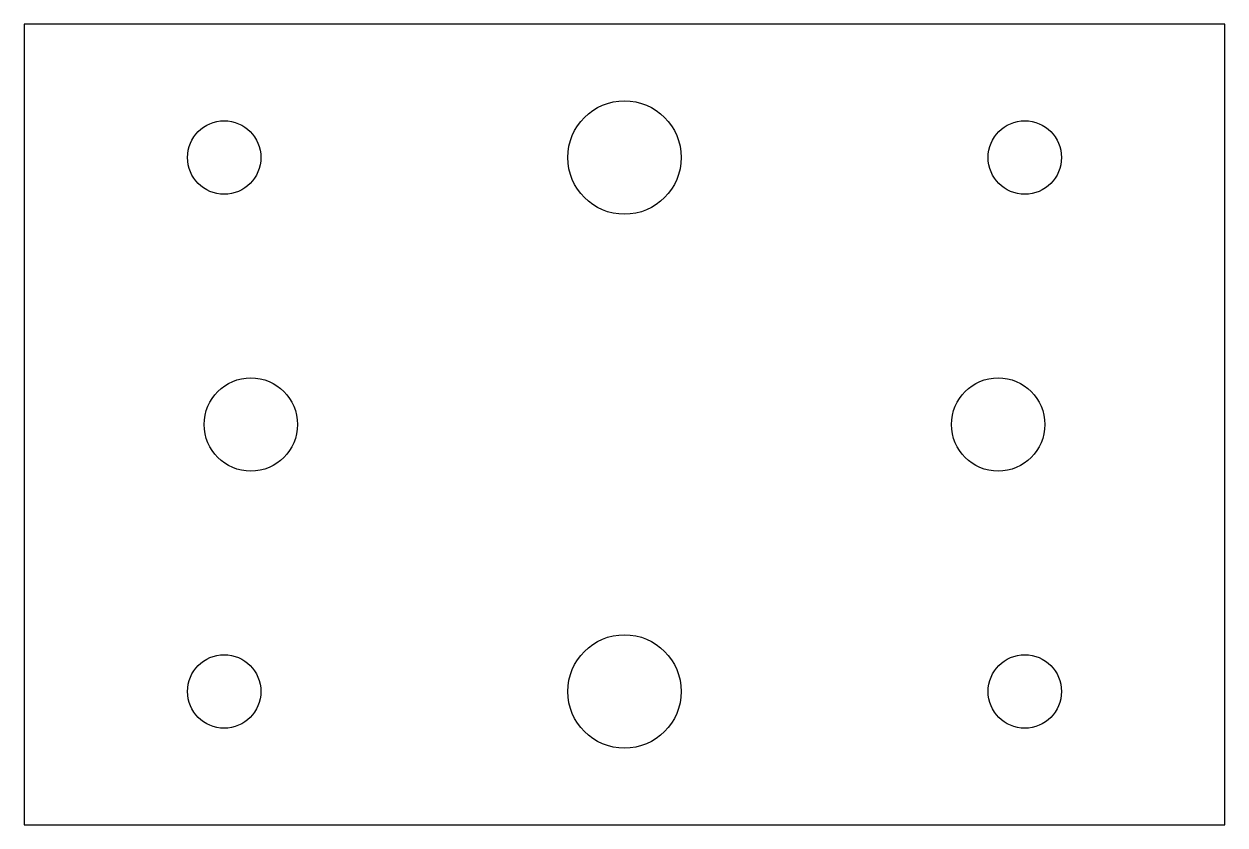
# Model space of a CAD drawing. Header units: millimetres. Extents: x -45 to 45, y -30 to 30.
import ezdxf

# ---------------------------------------------------------------- set-up
doc = ezdxf.new("R2010")
doc.units = ezdxf.units.MM

msp = doc.modelspace()

# ---------------------------------------------------------------- linework, layer by layer
at = {"layer": 'CUT'}
msp.add_lwpolyline([(-45, -30), (45, -30), (45, 30), (-45, 30)], close=True, dxfattribs=at)
at = {"layer": 'DRILL'}
for centre, radius in [((0, 20), 4.25), ((-30, 20), 2.75), ((30, 20), 2.75), ((-28, 0), 3.5), ((28, 0), 3.5), ((0, -20), 4.25), ((-30, -20), 2.75), ((30, -20), 2.75)]:
    msp.add_circle(centre, radius, dxfattribs=at)

doc.saveas('drawing.dxf')
